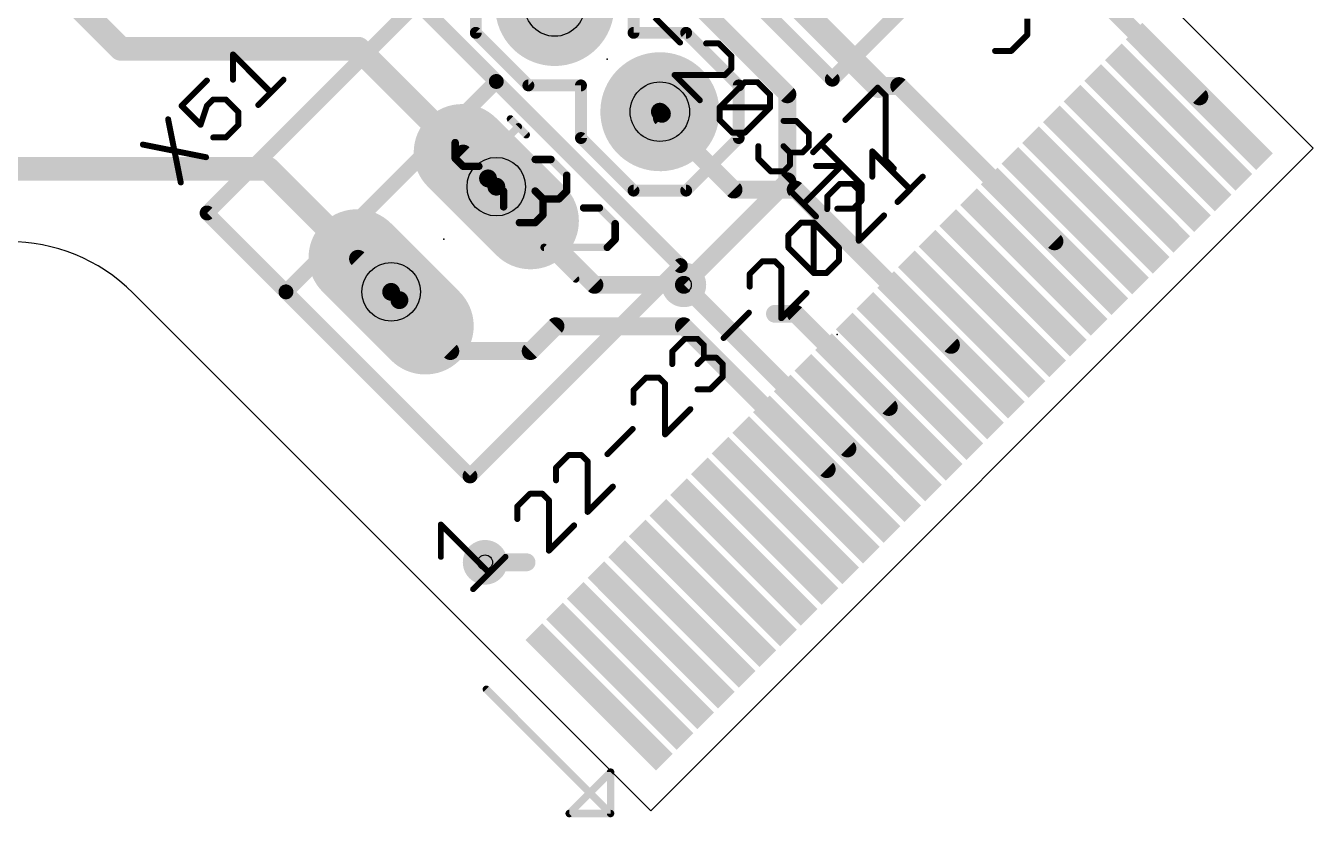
# Model space of a CAD drawing. Extents: x -76 to 580, y -41 to 95.
# Drawn here: x 367.98 to 389.97, y -8.24 to 5.27 of the extents above; entities that cross this region are included whole.
import ezdxf

# ---------------------------------------------------------------- set-up
doc = ezdxf.new("R2010")
doc.units = 0
for name, color, linetype in [('1', 22, 'CONTINUOUS'), ('16', 175, 'CONTINUOUS'), ('17', 82, 'CONTINUOUS'), ('18', 82, 'CONTINUOUS'), ('20', 7, 'CONTINUOUS'), ('21', 32, 'CONTINUOUS'), ('23', 7, 'CONTINUOUS'), ('25', 253, 'CONTINUOUS'), ('27', 253, 'CONTINUOUS'), ('29', 253, 'CONTINUOUS'), ('30', 253, 'CONTINUOUS'), ('31', 253, 'CONTINUOUS'), ('44', 253, 'CONTINUOUS'), ('51', 53, 'CONTINUOUS')]:
    doc.layers.add(name, color=color, linetype=linetype)

# ---------------------------------------------------------------- blocks, each defined once
blk = doc.blocks.new('RECT')
blk.add_solid([(-0.5, -0.5), (0.5, -0.5), (-0.5, 0.5), (0.5, 0.5)])
blk = doc.blocks.new('ROUNDP')
at = {"const_width": 0.5}
blk.add_lwpolyline([(0, -0.25, 1), (0, 0.25, 1), (0, -0.25)], format="xyb", dxfattribs=at)
blk = doc.blocks.new('LONGP100')
at = {"const_width": 1}
blk.add_lwpolyline([(-0.5, 0), (0.5, 0)], dxfattribs=at)
at = {"const_width": 0.5}
for points in [[(-0.5, 0.25, 1), (-0.5, -0.25)], [(0.5, -0.25, 1), (0.5, 0.25)]]:
    blk.add_lwpolyline(points, format="xyb", dxfattribs=at)
blk = doc.blocks.new('ROUNDV')
at = {"const_width": 0.5}
blk.add_lwpolyline([(0, -0.25, 1), (0, 0.25, 1), (0, -0.25)], format="xyb", dxfattribs=at)

msp = doc.modelspace()

# ---------------------------------------------------------------- linework, layer by layer
at = {"layer": '1'}
for points, const_width in [([(382.5448, 4.2426), (376.6758, 10.1116)], 0.4064), ([(369.6047, 4.879), (365.7156, 8.7681)], 0.4064), ([(388.0248, 4.0659), (386.0803, 6.0104)], 0.3048), ([(373.6635, 4.879), (369.6047, 4.879)], 0.4064), ([(375.4525, 3.0901), (373.6635, 4.879)], 0.4064), ([(382.8983, 4.2426), (382.5448, 4.2426)], 0.3048), ([(385.55, 1.591), (382.8983, 4.2426)], 0.3048), ([(378.8466, 3.7689), (378.8112, 3.8042)], 0.3048), ([(378.8466, 3.6982), (378.8466, 3.7689)], 0.3048), ([(380.0699, 2.4749), (378.8466, 3.6982)], 0.3048), ([(375.8768, 2.6658), (375.4525, 3.0901)], 0.3048), ([(372.122, 2.8284), (364.7257, 2.8284)], 0.4064), ([(373.6564, 1.294), (372.122, 2.8284)], 0.4064), ([(376.0182, 2.5244), (375.8768, 2.6658)], 0.3048), ([(377.694, 0.8485), (376.0182, 2.5244)], 0.3048), ([(381.1306, 2.4749), (380.0699, 2.4749)], 0.3048), ([(383.7822, -0.1768), (381.1306, 2.4749)], 0.3048), ([(374.2221, 0.7283), (373.6564, 1.294)], 0.3048), ([(374.2221, 0.7283), (374.3635, 0.5869)], 0.3048), ([(379.2214, 0.8485), (377.694, 0.8485)], 0.3048), ([(382.0144, -1.9445), (379.2214, 0.8485)], 0.3048), ([(375.2333, -0.2828), (374.3635, 0.5869)], 0.3048), ([(381.1306, 0.3536), (380.777, 0.3536)], 0.3048), ([(382.7215, -1.2374), (381.1306, 0.3536)], 0.3048), ([(377.0293, 0.1414), (376.6051, -0.2828)], 0.3048), ([(379.2214, 0.1414), (377.0293, 0.1414)], 0.3048), ([(381.6609, -2.2981), (379.2214, 0.1414)], 0.3048), ([(376.6051, -0.2828), (375.2333, -0.2828)], 0.3048), ([(376.5344, -3.8891), (375.8273, -3.8891)], 0.3048)]:
    msp.add_lwpolyline(points, dxfattribs=dict(at, const_width=const_width))
for points, const_width in [([(369.6047, 4.9806, 1), (369.6047, 4.7774)], 0.2032), ([(373.7353, 4.9509, 1), (373.5917, 4.8072)], 0.2032), ([(373.6635, 4.7774, 1), (373.6635, 4.9806)], 0.2032), ([(369.5329, 4.8072, 1), (369.6766, 4.9509)], 0.2032), ([(382.4729, 4.1708, 1), (382.6166, 4.3145)], 0.2032), ([(382.5448, 4.3188, 1), (382.5448, 4.1664)], 0.1524), ([(382.9522, 4.2965, 1), (382.8444, 4.1888)], 0.1524), ([(382.8983, 4.1664, 1), (382.8983, 4.3188)], 0.1524), ([(387.971, 4.012, 1), (388.0787, 4.1197)], 0.1524), ([(378.8651, 3.8581, 1), (378.7574, 3.7503)], 0.1524), ([(378.9228, 3.7689, 1), (378.7704, 3.7689)], 0.1524), ([(378.9005, 3.752, 1), (378.7927, 3.6443)], 0.1524), ([(378.7704, 3.6982, 1), (378.9228, 3.6982)], 0.1524), ([(378.7927, 3.715, 1), (378.9005, 3.8228)], 0.1524), ([(375.3806, 3.0182, 1), (375.5243, 3.1619)], 0.2032), ([(375.5064, 3.1439, 1), (375.3986, 3.0362)], 0.1524), ([(372.1939, 2.9003, 1), (372.0502, 2.7566)], 0.2032), ([(372.122, 2.7268, 1), (372.122, 2.93)], 0.2032), ([(375.9306, 2.7197, 1), (375.8229, 2.6119)], 0.1524), ([(375.8229, 2.6119, 1), (375.9306, 2.7197)], 0.1524), ([(376.0721, 2.5783, 1), (375.9643, 2.4705)], 0.1524), ([(375.9643, 2.4705, 1), (376.0721, 2.5783)], 0.1524), ([(380.0699, 2.5511, 1), (380.0699, 2.3987)], 0.1524), ([(380.016, 2.421, 1), (380.1238, 2.5288)], 0.1524), ([(381.1844, 2.5288, 1), (381.0767, 2.421)], 0.1524), ([(381.1306, 2.3987, 1), (381.1306, 2.5511)], 0.1524), ([(385.4961, 1.5371, 1), (385.6039, 1.6449)], 0.1524), ([(373.5846, 1.2222, 1), (373.7283, 1.3658)], 0.2032), ([(373.7103, 1.3479, 1), (373.6026, 1.2401)], 0.1524), ([(374.276, 0.7822, 1), (374.1682, 0.6744)], 0.1524), ([(377.694, 0.9247, 1), (377.694, 0.7723)], 0.1524), ([(377.6401, 0.7946, 1), (377.7479, 0.9024)], 0.1524), ([(379.2752, 0.9024, 1), (379.1675, 0.7946)], 0.1524), ([(379.2214, 0.7723, 1), (379.2214, 0.9247)], 0.1524), ([(374.1682, 0.6744, 1), (374.276, 0.7822)], 0.1524), ([(374.4174, 0.6408, 1), (374.3097, 0.533)], 0.1524), ([(374.3097, 0.533, 1), (374.4174, 0.6408)], 0.1524), ([(380.777, 0.4298, 1), (380.777, 0.2774)], 0.1524), ([(381.1844, 0.4074, 1), (381.0767, 0.2997)], 0.1524), ([(381.1306, 0.2774, 1), (381.1306, 0.4298)], 0.1524), ([(377.0293, 0.2176, 1), (377.0293, 0.0652)], 0.1524), ([(377.0832, 0.0875, 1), (376.9755, 0.1953)], 0.1524), ([(379.2752, 0.1953, 1), (379.1675, 0.0875)], 0.1524), ([(379.2214, 0.0652, 1), (379.2214, 0.2176)], 0.1524), ([(375.2333, -0.2066, 1), (375.2333, -0.359)], 0.1524), ([(375.1794, -0.3367, 1), (375.2872, -0.229)], 0.1524), ([(376.5512, -0.229, 1), (376.6589, -0.3367)], 0.1524), ([(376.6051, -0.359, 1), (376.6051, -0.2066)], 0.1524), ([(383.7283, -0.2307, 1), (383.8361, -0.1229)], 0.1524), ([(382.6677, -1.2913, 1), (382.7754, -1.1836)], 0.1524), ([(381.9606, -1.9984, 1), (382.0683, -1.8907)], 0.1524), ([(381.607, -2.352, 1), (381.7148, -2.2442)], 0.1524), ([(375.8273, -3.8129, 1), (375.8273, -3.9653)], 0.1524), ([(376.5344, -3.9653, 1), (376.5344, -3.8129)], 0.1524)]:
    msp.add_lwpolyline(points, format="xyb", dxfattribs=dict(at, const_width=const_width))
at = {"layer": '16', "const_width": 0.3048}
for points in [[(377.6657, 7.4246), (380.9891, 4.1012)], [(380.9891, 4.1012), (380.9891, 2.6163)], [(380.9891, 2.6163), (379.2214, 0.8485)]]:
    msp.add_lwpolyline(points, dxfattribs=at)
at = {"layer": '16', "const_width": 0.1524}
for points in [[(381.0653, 4.1012, 1), (380.9129, 4.1012)], [(380.9352, 4.0473, 1), (381.043, 4.1551)], [(380.9129, 2.6163, 1), (381.0653, 2.6163)], [(381.043, 2.5624, 1), (380.9352, 2.6702)], [(379.1675, 0.9024, 1), (379.2752, 0.7946)]]:
    msp.add_lwpolyline(points, format="xyb", dxfattribs=at)
at = {"layer": '20'}
for p, q in [((387.141, 6.0104), (389.9694, 3.182)), ((389.9694, 3.182), (378.6557, -8.1317)), ((378.6557, -8.1317), (369.8168, 0.7071))]:
    msp.add_line(p, q, dxfattribs=at)
msp.add_arc((367.6955, -1.4142), 3, 45, 135, dxfattribs=at)
at = {"layer": '21'}
for points, const_width in [([(381.7563, 4.3593), (376.3682, 9.7475)], 0.254), ([(384.8994, 7.5024), (381.7563, 4.3593)], 0.254), ([(371.079, 2.0754), (374.6711, 5.6675)], 0.254), ([(374.6711, 5.6675), (376.0182, 4.3204)], 0.254), ([(385.0874, 5.3933), (385.0874, 5.1177)], 0.1016), ([(385.0874, 5.1177), (384.8118, 4.8421)], 0.1016), ([(384.8118, 4.8421), (384.5362, 4.8421)], 0.1016), ([(372.4261, 0.7283), (376.0182, 4.3204)], 0.254), ([(376.0182, 4.3204), (379.1613, 1.1773)], 0.254), ([(372.4261, 0.7283), (371.079, 2.0754)], 0.254), ([(379.1613, 1.1773), (375.5692, -2.4148)], 0.254), ([(375.5692, -2.4148), (372.4261, 0.7283)], 0.254), ([(375.0714, -3.7959), (375.0713, -3.2446)], 0.1016), ([(375.0713, -3.2446), (375.8982, -4.0715)], 0.1016), ([(375.6226, -4.3471), (376.1739, -3.7959)], 0.1016), ([(375.8485, -6.0571), (377.9698, -8.1784)], 0.127), ([(377.9698, -7.4713), (377.2627, -8.1784)], 0.127), ([(377.9698, -8.1784), (377.9698, -7.4713)], 0.127), ([(377.2627, -8.1784), (377.9698, -8.1784)], 0.127)]:
    msp.add_lwpolyline(points, dxfattribs=dict(at, const_width=const_width))
for points, const_width in [([(385.062, 5.1177, 1), (385.1128, 5.1177)], 0.0508), ([(385.1054, 5.0997, 1), (385.0695, 5.1356)], 0.0508), ([(384.5362, 4.8675, 1), (384.5362, 4.8167)], 0.0508), ([(384.7939, 4.86, 1), (384.8298, 4.8241)], 0.0508), ([(384.8118, 4.8167, 1), (384.8118, 4.8675)], 0.0508), ([(376.0631, 4.3653, 1), (375.9733, 4.2755)], 0.127), ([(376.0631, 4.2755, 1), (375.9733, 4.3653)], 0.127), ([(375.9733, 4.2755, 1), (376.0631, 4.3653)], 0.127), ([(381.7114, 4.4042, 1), (381.8012, 4.3144)], 0.127), ([(381.7114, 4.3144, 1), (381.8012, 4.4042)], 0.127), ([(371.1239, 2.1203, 1), (371.0341, 2.0305)], 0.127), ([(371.0341, 2.1203, 1), (371.1239, 2.0305)], 0.127), ([(379.2062, 1.1324, 1), (379.1164, 1.2222)], 0.127), ([(379.1164, 1.1324, 1), (379.2062, 1.2222)], 0.127), ([(372.471, 0.7732, 1), (372.3812, 0.6834)], 0.127), ([(372.3812, 0.7732, 1), (372.471, 0.6834)], 0.127), ([(372.3812, 0.6834, 1), (372.471, 0.7732)], 0.127), ([(375.5243, -2.3699, 1), (375.6141, -2.4597)], 0.127), ([(375.5243, -2.4597, 1), (375.6141, -2.3699)], 0.127), ([(375.0967, -3.2446, 1), (375.046, -3.2446)], 0.0508), ([(375.0893, -3.2267, 1), (375.0534, -3.2626)], 0.0508), ([(375.046, -3.7959, 1), (375.0968, -3.7959)], 0.0508), ([(376.1918, -3.8138, 1), (376.1559, -3.7779)], 0.0508), ([(375.8803, -4.0895, 1), (375.9162, -4.0536)], 0.0508), ([(375.6047, -4.3292, 1), (375.6406, -4.3651)], 0.0508), ([(375.8709, -6.0346, 1), (375.826, -6.0795)], 0.0635), ([(378.0015, -7.4713, 1), (377.938, -7.4713)], 0.0635), ([(377.9922, -7.4937, 1), (377.9473, -7.4488)], 0.0635), ([(377.2627, -8.1466, 1), (377.2627, -8.2101)], 0.0635), ([(377.2402, -8.1559, 1), (377.2851, -8.2008)], 0.0635), ([(377.9473, -8.2008, 1), (377.9922, -8.1559)], 0.0635), ([(377.9698, -8.2101, 1), (377.9698, -8.1466)], 0.0635), ([(377.938, -8.1784, 1), (378.0015, -8.1784)], 0.0635)]:
    msp.add_lwpolyline(points, format="xyb", dxfattribs=dict(at, const_width=const_width))
at = {"layer": '23'}
for p in [(377.9132, 4.7023), (375.1201, 1.6263), (381.8377, 0)]:
    msp.add_point(p, dxfattribs=at)
at = {"layer": '25'}
for points, const_width in [([(371.5216, 4.3506), (371.5216, 4.7821)], 0.1016), ([(371.5216, 4.7821), (372.1687, 4.1349)], 0.1016), ([(371.953, 3.9192), (372.3845, 4.3506)], 0.1016), ([(371.0758, 4.3363), (370.6444, 3.9048)], 0.1016), ([(381.9799, 3.6639), (382.5312, 4.2152)], 0.1016), ([(382.5312, 4.2152), (382.669, 4.0774)], 0.1016), ([(371.0758, 3.9048), (371.1837, 4.0127)], 0.1016), ([(371.1837, 4.0127), (371.3994, 4.0127)], 0.1016), ([(371.3994, 4.0127), (371.6151, 3.797)], 0.1016), ([(382.669, 4.0774), (382.669, 2.9749)], 0.1016), ([(370.6444, 3.9048), (370.968, 3.5813)], 0.1016), ([(370.968, 3.5813), (371.0758, 3.9048)], 0.1016), ([(371.6151, 3.797), (371.6151, 3.5813)], 0.1016), ([(376.2596, 3.6811), (376.5293, 3.4114)], 0.127), ([(370.4143, 3.6748), (370.63, 2.5962)], 0.1016), ([(371.6151, 3.5813), (371.3994, 3.3656)], 0.1016), ([(375.7204, 2.8722), (376.3945, 3.5463)], 0.127), ([(371.3994, 3.3656), (371.1837, 3.3656)], 0.1016), ([(375.3159, 3.2766), (375.3159, 3.007)], 0.127), ([(381.4287, 3.1127), (381.7043, 3.3883)], 0.1016), ([(382.2556, 2.5614), (381.5665, 3.2505)], 0.1016), ([(369.9829, 3.2433), (371.0614, 3.0276)], 0.1016), ([(375.3159, 3.007), (375.4507, 2.8722)], 0.127), ([(375.4507, 2.8722), (375.7204, 2.8722)], 0.127), ([(376.6821, 2.989), (376.9517, 2.989)], 0.127), ([(376.9517, 2.989), (377.2214, 2.7194)], 0.127), ([(382.669, 2.9749), (382.8068, 2.837)], 0.1016), ([(377.2214, 2.7194), (377.2214, 2.4497)], 0.127), ([(376.1428, 2.1801), (376.1428, 2.4497)], 0.127), ([(376.8169, 2.3149), (376.6821, 2.4497)], 0.127), ([(377.2214, 2.4497), (377.0865, 2.3149)], 0.127), ([(382.2556, 2.2858), (382.2556, 2.5614)], 0.1016), ([(376.4124, 1.9105), (376.1428, 2.1801)], 0.127), ([(377.0865, 2.3149), (376.8169, 2.3149)], 0.127), ([(376.8169, 2.3149), (376.8169, 2.0453)], 0.127), ([(377.7786, 2.1621), (377.509, 2.1621)], 0.127), ([(378.0482, 1.8925), (377.7786, 2.1621)], 0.127), ([(381.8421, 2.148), (382.1177, 2.148)], 0.1016), ([(382.1177, 2.148), (382.2556, 2.2858)], 0.1016), ([(376.8169, 2.0453), (376.6821, 1.9105)], 0.127), ([(376.6821, 1.9105), (376.4124, 1.9105)], 0.127), ([(378.0482, 1.6228), (378.0482, 1.8925)], 0.127), ([(377.3741, 0.9488), (376.8349, 1.488)], 0.127), ([(376.8349, 1.488), (377.9134, 1.488)], 0.127), ([(377.9134, 1.488), (378.0482, 1.6228)], 0.127)]:
    msp.add_lwpolyline(points, dxfattribs=dict(at, const_width=const_width))
for points, const_width in [([(371.547, 4.7821, 1), (371.4962, 4.7821)], 0.0508), ([(371.5396, 4.8, 1), (371.5037, 4.7641)], 0.0508), ([(372.4024, 4.3327, 1), (372.3665, 4.3686)], 0.0508), ([(371.0938, 4.3183, 1), (371.0579, 4.3542)], 0.0508), ([(371.4962, 4.3506, 1), (371.547, 4.3506)], 0.0508), ([(372.1508, 4.117, 1), (372.1867, 4.1529)], 0.0508), ([(382.5491, 4.2332, 1), (382.5132, 4.1972)], 0.0508), ([(382.5491, 4.1972, 1), (382.5132, 4.2332)], 0.0508), ([(371.1837, 4.0381, 1), (371.1837, 3.9873)], 0.0508), ([(371.2016, 3.9947, 1), (371.1657, 4.0307)], 0.0508), ([(371.4173, 4.0307, 1), (371.3814, 3.9947)], 0.0508), ([(371.3994, 3.9873, 1), (371.3994, 4.0381)], 0.0508), ([(371.9351, 3.9372, 1), (371.971, 3.9013)], 0.0508), ([(382.6944, 4.0774, 1), (382.6436, 4.0774)], 0.0508), ([(382.651, 4.0594, 1), (382.687, 4.0953)], 0.0508), ([(370.6624, 3.9228, 1), (370.6264, 3.8869)], 0.0508), ([(370.6264, 3.9228, 1), (370.6624, 3.8869)], 0.0508), ([(371.0579, 3.9228, 1), (371.0938, 3.8869)], 0.0508), ([(371.0999, 3.8968, 1), (371.0517, 3.9129)], 0.0508), ([(371.6405, 3.797, 1), (371.5897, 3.797)], 0.0508), ([(371.5971, 3.779, 1), (371.6331, 3.815)], 0.0508), ([(376.2821, 3.7035, 1), (376.2372, 3.6586)], 0.0635), ([(370.4392, 3.6797, 1), (370.3894, 3.6698)], 0.0508), ([(370.9439, 3.5893, 1), (370.9921, 3.5732)], 0.0508), ([(370.95, 3.5633, 1), (370.9859, 3.5992)], 0.0508), ([(371.5897, 3.5813, 1), (371.6405, 3.5813)], 0.0508), ([(371.6331, 3.5633, 1), (371.5971, 3.5992)], 0.0508), ([(376.4169, 3.5238, 1), (376.372, 3.5687)], 0.0635), ([(381.962, 3.6819, 1), (381.9979, 3.646)], 0.0508), ([(371.1837, 3.391, 1), (371.1837, 3.3402)], 0.0508), ([(371.3814, 3.3835, 1), (371.4173, 3.3476)], 0.0508), ([(371.3994, 3.3402, 1), (371.3994, 3.391)], 0.0508), ([(375.3477, 3.2766, 1), (375.2842, 3.2766)], 0.0635), ([(376.5068, 3.389, 1), (376.5517, 3.4339)], 0.0635), ([(381.5844, 3.2685, 1), (381.5485, 3.2325)], 0.0508), ([(381.7223, 3.3703, 1), (381.6863, 3.4063)], 0.0508), ([(369.9879, 3.2682, 1), (369.9779, 3.2184)], 0.0508), ([(381.4107, 3.1306, 1), (381.4466, 3.0947)], 0.0508), ([(371.0565, 3.0027, 1), (371.0664, 3.0525)], 0.0508), ([(375.3384, 3.0294, 1), (375.2935, 2.9845)], 0.0635), ([(375.2842, 3.007, 1), (375.3477, 3.007)], 0.0635), ([(375.4507, 2.9039, 1), (375.4507, 2.8404)], 0.0635), ([(375.4283, 2.8497, 1), (375.4732, 2.8946)], 0.0635), ([(375.6979, 2.8946, 1), (375.7428, 2.8497)], 0.0635), ([(375.7204, 2.8404, 1), (375.7204, 2.9039)], 0.0635), ([(376.6821, 3.0208, 1), (376.6821, 2.9573)], 0.0635), ([(376.9742, 3.0115, 1), (376.9293, 2.9666)], 0.0635), ([(376.9517, 2.9573, 1), (376.9517, 3.0208)], 0.0635), ([(382.687, 2.9928, 1), (382.651, 2.9569)], 0.0508), ([(382.6436, 2.9749, 1), (382.6944, 2.9749)], 0.0508), ([(382.7889, 2.8191, 1), (382.8248, 2.855)], 0.0508), ([(377.2531, 2.7194, 1), (377.1896, 2.7194)], 0.0635), ([(377.1989, 2.6969, 1), (377.2438, 2.7418)], 0.0635), ([(370.6051, 2.5912, 1), (370.6549, 2.6012)], 0.0508), ([(376.1746, 2.4497, 1), (376.1111, 2.4497)], 0.0635), ([(376.7045, 2.4722, 1), (376.6596, 2.4273)], 0.0635), ([(377.1896, 2.4497, 1), (377.2531, 2.4497)], 0.0635), ([(377.2438, 2.4273, 1), (377.1989, 2.4722)], 0.0635), ([(382.281, 2.5614, 1), (382.2302, 2.5614)], 0.0508), ([(382.2376, 2.5435, 1), (382.2735, 2.5794)], 0.0508), ([(376.1653, 2.2026, 1), (376.1203, 2.1577)], 0.0635), ([(376.1111, 2.1801, 1), (376.1746, 2.1801)], 0.0635), ([(376.8169, 2.3467, 1), (376.8169, 2.2832)], 0.0635), ([(376.8486, 2.3149, 1), (376.7851, 2.3149)], 0.0635), ([(376.7944, 2.2925, 1), (376.8393, 2.3374)], 0.0635), ([(377.0641, 2.3374, 1), (377.109, 2.2925)], 0.0635), ([(377.0865, 2.2832, 1), (377.0865, 2.3467)], 0.0635), ([(377.509, 2.1939, 1), (377.509, 2.1304)], 0.0635), ([(377.8011, 2.1846, 1), (377.7561, 2.1397)], 0.0635), ([(377.7786, 2.1304, 1), (377.7786, 2.1939)], 0.0635), ([(381.8421, 2.1734, 1), (381.8421, 2.1226)], 0.0508), ([(382.1177, 2.1226, 1), (382.1177, 2.1734)], 0.0508), ([(382.2302, 2.2858, 1), (382.281, 2.2858)], 0.0508), ([(382.2735, 2.2678, 1), (382.2376, 2.3037)], 0.0508), ([(376.7851, 2.0453, 1), (376.8486, 2.0453)], 0.0635), ([(376.8393, 2.0228, 1), (376.7944, 2.0677)], 0.0635), ([(382.0998, 2.1659, 1), (382.1357, 2.13)], 0.0508), ([(376.4124, 1.9422, 1), (376.4124, 1.8787)], 0.0635), ([(376.39, 1.888, 1), (376.4349, 1.9329)], 0.0635), ([(376.6596, 1.9329, 1), (376.7045, 1.888)], 0.0635), ([(376.6821, 1.8787, 1), (376.6821, 1.9422)], 0.0635), ([(378.08, 1.8925, 1), (378.0165, 1.8925)], 0.0635), ([(378.0258, 1.87, 1), (378.0707, 1.9149)], 0.0635), ([(376.8573, 1.5105, 1), (376.8124, 1.4656)], 0.0635), ([(376.8349, 1.5198, 1), (376.8349, 1.4563)], 0.0635), ([(377.891, 1.5105, 1), (377.9359, 1.4656)], 0.0635), ([(377.9134, 1.4563, 1), (377.9134, 1.5198)], 0.0635), ([(378.0165, 1.6228, 1), (378.08, 1.6228)], 0.0635), ([(378.0707, 1.6004, 1), (378.0258, 1.6453)], 0.0635), ([(377.3517, 0.9263, 1), (377.3966, 0.9712)], 0.0635)]:
    msp.add_lwpolyline(points, format="xyb", dxfattribs=dict(at, const_width=const_width))
at = {"layer": '27', "const_width": 0.1016}
for points in [[(378.7241, 5.4164), (379.1555, 4.985)], [(379.817, 4.9706), (379.6013, 4.9706)], [(380.0327, 4.7549), (379.817, 4.9706)], [(380.0327, 4.5392), (380.0327, 4.7549)], [(379.4935, 3.9999), (379.062, 4.4314)], [(379.062, 4.4314), (379.9249, 4.4314)], [(379.9249, 4.4314), (380.0327, 4.5392)], [(379.8314, 3.8777), (380.2628, 4.3091)], [(380.2628, 4.3091), (380.4785, 4.3091)], [(380.4785, 4.3091), (380.6943, 4.0934)], [(380.6943, 4.0934), (380.6943, 3.8777)], [(379.8314, 3.662), (379.8314, 3.8777)], [(379.8314, 3.8777), (380.6943, 3.8777)], [(380.6943, 3.8777), (380.2628, 3.4463)], [(380.0471, 3.4463), (379.8314, 3.662)], [(380.9243, 3.6476), (381.1401, 3.6476)], [(381.1401, 3.6476), (381.3558, 3.4319)], [(380.2628, 3.4463), (380.0471, 3.4463)], [(381.3558, 3.4319), (381.3558, 3.2162)], [(380.4929, 3.0005), (380.4929, 3.2162)], [(381.0322, 3.1083), (380.9243, 3.2162)], [(381.2479, 3.1083), (381.0322, 3.1083)], [(381.0322, 3.1083), (381.0322, 2.8926)], [(381.3558, 3.2162), (381.2479, 3.1083)], [(382.4384, 2.6951), (382.4384, 3.1265)], [(382.4384, 3.1265), (383.0855, 2.4793)], [(380.7086, 2.7848), (380.4929, 3.0005)], [(381.0322, 2.8926), (380.9243, 2.7848)], [(381.9094, 2.8782), (381.2623, 2.2311)], [(381.478, 2.8782), (381.9094, 2.8782)], [(380.9243, 2.7848), (380.7086, 2.7848)], [(382.8698, 2.2636), (383.3012, 2.6951)], [(381.0466, 2.4468), (381.478, 2.0154)], [(381.8847, 2.5728), (381.669, 2.3571)], [(382.1004, 2.5728), (381.8847, 2.5728)], [(382.2083, 2.465), (382.1004, 2.5728)], [(382.2083, 1.6021), (382.2083, 2.465)], [(381.669, 2.3571), (381.669, 2.1414)], [(382.6397, 2.0335), (382.2083, 1.6021)], [(381.0075, 1.6956), (381.2232, 1.9113)], [(381.2232, 1.9113), (381.4389, 1.9113)], [(381.4389, 1.9113), (381.8703, 1.4799)], [(381.4389, 1.0485), (381.4389, 1.9113)], [(381.0075, 1.4799), (381.0075, 1.6956)], [(381.4389, 1.0485), (381.0075, 1.4799)], [(381.8703, 1.4799), (381.8703, 1.2642)], [(380.5617, 1.2498), (380.346, 1.0341)], [(380.7774, 1.2498), (380.5617, 1.2498)], [(380.8853, 1.1419), (380.7774, 1.2498)], [(380.8853, 0.2791), (380.8853, 1.1419)], [(381.8703, 1.2642), (381.6546, 1.0485)], [(380.346, 1.0341), (380.346, 0.8184)], [(381.6546, 1.0485), (381.4389, 1.0485)], [(381.3167, 0.7105), (380.8853, 0.2791)], [(379.9002, -0.0588), (380.3316, 0.3726)], [(379.023, -0.2889), (379.2387, -0.0732)], [(379.2387, -0.0732), (379.4544, -0.0732)], [(379.4544, -0.0732), (379.5622, -0.1811)], [(379.5622, -0.1811), (379.5622, -0.3968)], [(379.023, -0.5046), (379.023, -0.2889)], [(379.5622, -0.3968), (379.4544, -0.5046)], [(379.5622, -0.3968), (379.7779, -0.3968)], [(379.7779, -0.3968), (379.8858, -0.5046)], [(379.8858, -0.5046), (379.8858, -0.7204)], [(378.5772, -0.7347), (378.3614, -0.9504)], [(378.7929, -0.7347), (378.5772, -0.7347)], [(378.9007, -0.8426), (378.7929, -0.7347)], [(378.9007, -1.7054), (378.9007, -0.8426)], [(379.8858, -0.7204), (379.6701, -0.9361)], [(378.3614, -0.9504), (378.3614, -1.1662)], [(379.6701, -0.9361), (379.4544, -0.9361)], [(379.3321, -1.274), (378.9007, -1.7054)], [(377.9157, -2.0434), (378.3471, -1.612)], [(377.2541, -2.0578), (377.0384, -2.2735)], [(377.4699, -2.0578), (377.2541, -2.0578)], [(377.5777, -2.1656), (377.4699, -2.0578)], [(377.5777, -3.0285), (377.5777, -2.1656)], [(377.0384, -2.2735), (377.0384, -2.4892)], [(378.0091, -2.597), (377.5777, -3.0285)], [(376.5926, -2.7193), (376.3769, -2.935)], [(376.8083, -2.7193), (376.5926, -2.7193)], [(376.9162, -2.8271), (376.8083, -2.7193)], [(376.9162, -3.69), (376.9162, -2.8271)], [(376.3769, -2.935), (376.3769, -3.1507)], [(377.3476, -3.2585), (376.9162, -3.69)]]:
    msp.add_lwpolyline(points, dxfattribs=at)
at = {"layer": '27', "const_width": 0.0508}
for points in [[(379.1376, 4.967, 1), (379.1735, 5.003)], [(379.6013, 4.996, 1), (379.6013, 4.9452)], [(379.835, 4.9886, 1), (379.7991, 4.9527)], [(379.817, 4.9452, 1), (379.817, 4.996)], [(380.0581, 4.7549, 1), (380.0073, 4.7549)], [(380.0148, 4.737, 1), (380.0507, 4.7729)], [(379.062, 4.4568, 1), (379.062, 4.4059)], [(379.08, 4.4493, 1), (379.0441, 4.4134)], [(379.9069, 4.4493, 1), (379.9428, 4.4134)], [(379.9249, 4.4059, 1), (379.9249, 4.4568)], [(380.0073, 4.5392, 1), (380.0581, 4.5392)], [(380.0507, 4.5212, 1), (380.0148, 4.5572)], [(380.2628, 4.3345, 1), (380.2628, 4.2837)], [(380.2808, 4.2911, 1), (380.2449, 4.3271)], [(380.4965, 4.3271, 1), (380.4606, 4.2912)], [(380.4785, 4.2837, 1), (380.4785, 4.3345)], [(379.4755, 3.982, 1), (379.5114, 4.0179)], [(380.7197, 4.0934, 1), (380.6689, 4.0934)], [(380.6763, 4.0754, 1), (380.7122, 4.1114)], [(379.8134, 3.8957, 1), (379.8494, 3.8597)], [(379.8568, 3.8777, 1), (379.806, 3.8777)], [(379.8314, 3.9031, 1), (379.8314, 3.8523)], [(380.6689, 3.8777, 1), (380.7197, 3.8777)], [(380.7122, 3.8597, 1), (380.6763, 3.8957)], [(380.6943, 3.8523, 1), (380.6943, 3.9031)], [(379.8494, 3.6799, 1), (379.8134, 3.644)], [(379.806, 3.662, 1), (379.8568, 3.662)], [(380.9243, 3.673, 1), (380.9243, 3.6222)], [(381.158, 3.6656, 1), (381.1221, 3.6296)], [(381.1401, 3.6222, 1), (381.14, 3.673)], [(380.0471, 3.4717, 1), (380.0471, 3.4209)], [(380.0292, 3.4283, 1), (380.0651, 3.4642)], [(380.2449, 3.4642, 1), (380.2808, 3.4283)], [(380.2628, 3.4209, 1), (380.2628, 3.4717)], [(381.3812, 3.4319, 1), (381.3304, 3.4319)], [(381.3378, 3.4139, 1), (381.3737, 3.4498)], [(380.5183, 3.2162, 1), (380.4675, 3.2162)], [(380.9423, 3.2341, 1), (380.9064, 3.1982)], [(381.0322, 3.1337, 1), (381.0322, 3.0829)], [(381.0576, 3.1083, 1), (381.0068, 3.1083)], [(381.0142, 3.0904, 1), (381.0502, 3.1263)], [(381.2299, 3.1263, 1), (381.2659, 3.0904)], [(381.2479, 3.0829, 1), (381.2479, 3.1337)], [(381.3304, 3.2162, 1), (381.3812, 3.2162)], [(381.3737, 3.1982, 1), (381.3378, 3.2341)], [(382.4638, 3.1265, 1), (382.413, 3.1265)], [(382.4563, 3.1444, 1), (382.4204, 3.1085)], [(380.4675, 3.0005, 1), (380.5183, 3.0005)], [(380.5109, 3.0184, 1), (380.475, 2.9825)], [(381.0068, 2.8926, 1), (381.0576, 2.8926)], [(381.0502, 2.8747, 1), (381.0142, 2.9106)], [(381.478, 2.9036, 1), (381.478, 2.8528)], [(381.9274, 2.8603, 1), (381.8915, 2.8962)], [(381.9094, 2.8528, 1), (381.9094, 2.9036)], [(380.7086, 2.8102, 1), (380.7086, 2.7594)], [(380.6907, 2.7668, 1), (380.7266, 2.8027)], [(380.9064, 2.8027, 1), (380.9423, 2.7668)], [(380.9243, 2.7594, 1), (380.9243, 2.8102)], [(382.413, 2.6951, 1), (382.4638, 2.6951)], [(383.3192, 2.6771, 1), (383.2832, 2.713)], [(381.0645, 2.4648, 1), (381.0286, 2.4289)], [(381.8847, 2.5982, 1), (381.8847, 2.5474)], [(381.9027, 2.5549, 1), (381.8667, 2.5908)], [(382.1184, 2.5908, 1), (382.0825, 2.5549)], [(382.1004, 2.5474, 1), (382.1004, 2.5982)], [(382.2337, 2.465, 1), (382.1829, 2.465)], [(382.1903, 2.447, 1), (382.2262, 2.4829)], [(383.0675, 2.4614, 1), (383.1035, 2.4973)], [(381.2443, 2.2491, 1), (381.2802, 2.2131)], [(381.651, 2.3751, 1), (381.687, 2.3391)], [(381.6944, 2.3571, 1), (381.6436, 2.3571)], [(382.8518, 2.2816, 1), (382.8877, 2.2457)], [(381.46, 1.9974, 1), (381.496, 2.0334)], [(381.6436, 2.1414, 1), (381.6944, 2.1414)], [(382.6577, 2.0156, 1), (382.6217, 2.0515)], [(381.2232, 1.9367, 1), (381.2232, 1.8859)], [(381.2412, 1.8933, 1), (381.2052, 1.9293)], [(381.4569, 1.9293, 1), (381.4209, 1.8933)], [(381.4643, 1.9113, 1), (381.4135, 1.9113)], [(381.4389, 1.8859, 1), (381.4389, 1.9367)], [(380.9895, 1.7136, 1), (381.0254, 1.6776)], [(381.0329, 1.6956, 1), (380.9821, 1.6956)], [(382.1903, 1.6201, 1), (382.2262, 1.5842)], [(382.1829, 1.6021, 1), (382.2337, 1.6021)], [(381.0254, 1.4978, 1), (380.9895, 1.4619)], [(380.9821, 1.4799, 1), (381.0329, 1.4799)], [(381.8957, 1.4799, 1), (381.8449, 1.4799)], [(381.8524, 1.4619, 1), (381.8883, 1.4978)], [(380.5617, 1.2752, 1), (380.5617, 1.2244)], [(380.5796, 1.2318, 1), (380.5437, 1.2678)], [(380.7954, 1.2678, 1), (380.7594, 1.2318)], [(380.7774, 1.2244, 1), (380.7774, 1.2752)], [(380.9107, 1.1419, 1), (380.8599, 1.1419)], [(380.8673, 1.124, 1), (380.9032, 1.1599)], [(381.8449, 1.2642, 1), (381.8957, 1.2642)], [(381.8883, 1.2462, 1), (381.8524, 1.2821)], [(380.328, 1.0521, 1), (380.3639, 1.0161)], [(380.3714, 1.0341, 1), (380.3206, 1.0341)], [(381.4389, 1.0739, 1), (381.4389, 1.0231)], [(381.4135, 1.0485, 1), (381.4643, 1.0485)], [(381.4209, 1.0305, 1), (381.4569, 1.0664)], [(381.6367, 1.0664, 1), (381.6726, 1.0305)], [(381.6546, 1.0231, 1), (381.6546, 1.0739)], [(380.3206, 0.8184, 1), (380.3714, 0.8184)], [(381.3346, 0.6926, 1), (381.2987, 0.7285)], [(380.3496, 0.3546, 1), (380.3136, 0.3905)], [(380.8673, 0.2971, 1), (380.9032, 0.2611)], [(380.8599, 0.2791, 1), (380.9107, 0.2791)], [(379.2387, -0.0478, 1), (379.2387, -0.0986)], [(379.2566, -0.0912, 1), (379.2207, -0.0553)], [(379.4723, -0.0553, 1), (379.4364, -0.0912)], [(379.4544, -0.0986, 1), (379.4544, -0.0478)], [(379.5876, -0.1811, 1), (379.5368, -0.1811)], [(379.5443, -0.199, 1), (379.5802, -0.1631)], [(379.8822, -0.0409, 1), (379.9181, -0.0768)], [(379.0484, -0.2889, 1), (378.9976, -0.2889)], [(379.005, -0.271, 1), (379.0409, -0.3069)], [(379.5622, -0.3714, 1), (379.5622, -0.4222)], [(379.5368, -0.3968, 1), (379.5876, -0.3968)], [(379.5802, -0.4147, 1), (379.5443, -0.3788)], [(379.7959, -0.3788, 1), (379.76, -0.4147)], [(379.7779, -0.4222, 1), (379.7779, -0.3714)], [(378.9976, -0.5046, 1), (379.0484, -0.5046)], [(379.4364, -0.4867, 1), (379.4723, -0.5226)], [(379.9112, -0.5046, 1), (379.8604, -0.5046)], [(379.8678, -0.5226, 1), (379.9038, -0.4867)], [(378.5772, -0.7093, 1), (378.5772, -0.7601)], [(378.5951, -0.7527, 1), (378.5592, -0.7168)], [(378.8108, -0.7168, 1), (378.7749, -0.7527)], [(378.7929, -0.7601, 1), (378.7929, -0.7093)], [(378.9261, -0.8426, 1), (378.8753, -0.8426)], [(378.8828, -0.8605, 1), (378.9187, -0.8246)], [(379.8604, -0.7204, 1), (379.9112, -0.7204)], [(379.9038, -0.7383, 1), (379.8678, -0.7024)], [(378.3868, -0.9504, 1), (378.336, -0.9504)], [(378.3435, -0.9325, 1), (378.3794, -0.9684)], [(379.4544, -0.9107, 1), (379.4544, -0.9615)], [(379.6521, -0.9181, 1), (379.688, -0.954)], [(379.6701, -0.9615, 1), (379.6701, -0.9107)], [(378.3361, -1.1662, 1), (378.3868, -1.1662)], [(379.3501, -1.292, 1), (379.3142, -1.256)], [(378.365, -1.6299, 1), (378.3291, -1.594)], [(378.8753, -1.7054, 1), (378.9261, -1.7054)], [(378.8828, -1.6875, 1), (378.9187, -1.7234)], [(377.2541, -2.0324, 1), (377.2541, -2.0832)], [(377.2721, -2.0757, 1), (377.2362, -2.0398)], [(377.4878, -2.0398, 1), (377.4519, -2.0757)], [(377.4699, -2.0832, 1), (377.4699, -2.0324)], [(377.6031, -2.1656, 1), (377.5523, -2.1656)], [(377.5597, -2.1836, 1), (377.5957, -2.1477)], [(377.8977, -2.0254, 1), (377.9336, -2.0613)], [(377.0638, -2.2735, 1), (377.013, -2.2735)], [(377.0205, -2.2555, 1), (377.0564, -2.2914)], [(377.013, -2.4892, 1), (377.0638, -2.4892)], [(378.0271, -2.615, 1), (377.9912, -2.5791)], [(376.5926, -2.6939, 1), (376.5926, -2.7447)], [(376.6106, -2.7372, 1), (376.5747, -2.7013)], [(376.8263, -2.7013, 1), (376.7904, -2.7372)], [(376.8083, -2.7447, 1), (376.8083, -2.6939)], [(376.9416, -2.8271, 1), (376.8908, -2.8271)], [(376.8982, -2.8451, 1), (376.9342, -2.8092)], [(376.4023, -2.935, 1), (376.3515, -2.935)], [(376.359, -2.917, 1), (376.3949, -2.9529)], [(377.5597, -3.0105, 1), (377.5957, -3.0464)], [(377.5523, -3.0285, 1), (377.6031, -3.0285)], [(376.3515, -3.1507, 1), (376.4023, -3.1507)], [(377.3656, -3.2765, 1), (377.3297, -3.2406)], [(376.8982, -3.672, 1), (376.9342, -3.7079)], [(376.8908, -3.69, 1), (376.9416, -3.69)]]:
    msp.add_lwpolyline(points, format="xyb", dxfattribs=at)
at = {"layer": '44'}
for centre, radius in [((377.0152, 5.6003), 0.508), ((378.8112, 3.8042), 0.508), ((376.0182, 2.5244), 0.5), ((374.2221, 0.7283), 0.5), ((379.2214, 0.8485), 0.127), ((375.8273, -3.8891), 0.127)]:
    msp.add_circle(centre, radius, dxfattribs=at)
at = {"layer": '51', "const_width": 0.2032}
for points in [[(375.6682, 5.1513), (375.6682, 6.0493)], [(378.3622, 6.0493), (378.3622, 5.1513)], [(376.5662, 4.2532), (375.6682, 5.1513)], [(378.3622, 5.1513), (379.2603, 5.1513)], [(379.2603, 5.1513), (380.1583, 4.2532)], [(377.4642, 4.2532), (376.5662, 4.2532)], [(377.4642, 3.3552), (377.4642, 4.2532)], [(380.1583, 3.3552), (380.1583, 4.2532)], [(378.3622, 2.4572), (377.4642, 3.3552)], [(379.2603, 2.4572), (380.1583, 3.3552)], [(378.3622, 2.4572), (379.2603, 2.4572)]]:
    msp.add_lwpolyline(points, dxfattribs=at)
at = {"layer": '51', "const_width": 0.1016}
for points in [[(375.7041, 5.1872, 1), (375.6322, 5.1154)], [(375.6174, 5.1513, 1), (375.719, 5.1513)], [(378.3622, 5.2021, 1), (378.3622, 5.1005)], [(378.3114, 5.1513, 1), (378.413, 5.1513)], [(379.2962, 5.1872, 1), (379.2243, 5.1154)], [(379.2603, 5.1005, 1), (379.2603, 5.2021)], [(376.5662, 4.304, 1), (376.5662, 4.2024)], [(376.5303, 4.2173, 1), (376.6021, 4.2892)], [(377.515, 4.2532, 1), (377.4134, 4.2532)], [(377.4642, 4.2024, 1), (377.4642, 4.304)], [(380.2091, 4.2532, 1), (380.1075, 4.2532)], [(380.1224, 4.2173, 1), (380.1942, 4.2892)], [(377.5001, 3.3911, 1), (377.4283, 3.3193)], [(377.4134, 3.3552, 1), (377.515, 3.3552)], [(380.1075, 3.3552, 1), (380.2091, 3.3552)], [(380.1942, 3.3193, 1), (380.1224, 3.3911)], [(378.3622, 2.508, 1), (378.3622, 2.4064)], [(378.3263, 2.4213, 1), (378.3982, 2.4931)], [(379.2243, 2.4931, 1), (379.2962, 2.4213)], [(379.2603, 2.4064, 1), (379.2603, 2.508)]]:
    msp.add_lwpolyline(points, format="xyb", dxfattribs=at)

# ---------------------------------------------------------------- block references
at = {"layer": '1', "xscale": 0.25, "yscale": 3, "rotation": 45}
for p in [(388.0248, 4.0659), (387.6713, 3.7123), (387.3177, 3.3588), (386.9642, 3.0052), (386.6106, 2.6517), (386.2571, 2.2981), (385.9035, 1.9445), (385.55, 1.591), (385.1964, 1.2374), (384.8429, 0.8839), (384.4893, 0.5303), (384.1358, 0.1768), (383.7822, -0.1768), (383.4286, -0.5303), (383.0751, -0.8839), (382.7215, -1.2374), (382.368, -1.591), (382.0144, -1.9445), (381.6609, -2.2981), (381.3073, -2.6517), (380.9538, -3.0052), (380.6002, -3.3588), (380.2467, -3.7123), (379.8931, -4.0659), (379.5396, -4.4194), (379.186, -4.773), (378.8325, -5.1265), (378.4789, -5.4801), (378.1253, -5.8336), (377.7718, -6.1872)]:
    msp.add_blockref('RECT', p, dxfattribs=at)
at = {"layer": '17'}
for name, p, xscale, yscale, rotation in [('ROUNDP', (377.0152, 5.6003), 1.8796, 1.8796, 225), ('ROUNDP', (377.0152, 5.6003), 1.8796, 1.8796, 225), ('ROUNDP', (378.8112, 3.8042), 1.8796, 1.8796, 225), ('ROUNDP', (378.8112, 3.8042), 1.8796, 1.8796, 225), ('LONGP100', (376.0182, 2.5244), 1.5, 1.5, 135), ('LONGP100', (376.0182, 2.5244), 1.5, 1.5, 135), ('LONGP100', (374.2221, 0.7283), 1.5, 1.5, 135), ('LONGP100', (374.2221, 0.7283), 1.5, 1.5, 135)]:
    msp.add_blockref(name, p, dxfattribs=dict(at, xscale=xscale, yscale=yscale, rotation=rotation))
at = {"layer": '18', "xscale": 0.6096, "yscale": 0.6096}
for p in [(379.2214, 0.8485), (379.2214, 0.8485), (375.8273, -3.8891), (375.8273, -3.8891)]:
    msp.add_blockref('ROUNDV', p, dxfattribs=at)
at = {"layer": '29'}
for name, p, xscale, yscale, rotation in [('ROUNDP', (377.0152, 5.6003), 2.032, 2.032, 225), ('RECT', (388.0248, 4.0659), 0.4024, 3.1524, 45), ('ROUNDP', (378.8112, 3.8042), 2.032, 2.032, 225), ('RECT', (387.6713, 3.7123), 0.4024, 3.1524, 45), ('RECT', (387.3177, 3.3588), 0.4024, 3.1524, 45), ('LONGP100', (376.0182, 2.5244), 1.6524, 1.6524, 135), ('RECT', (386.9642, 3.0052), 0.4024, 3.1524, 45), ('RECT', (386.6106, 2.6517), 0.4024, 3.1524, 45), ('RECT', (386.2571, 2.2981), 0.4024, 3.1524, 45), ('RECT', (385.9035, 1.9445), 0.4024, 3.1524, 45), ('RECT', (385.55, 1.591), 0.4024, 3.1524, 45), ('LONGP100', (374.2221, 0.7283), 1.6524, 1.6524, 135), ('RECT', (385.1964, 1.2374), 0.4024, 3.1524, 45), ('RECT', (384.8429, 0.8839), 0.4024, 3.1524, 45), ('RECT', (384.4893, 0.5303), 0.4024, 3.1524, 45), ('RECT', (384.1358, 0.1768), 0.4024, 3.1524, 45), ('RECT', (383.7822, -0.1768), 0.4024, 3.1524, 45), ('RECT', (383.4286, -0.5303), 0.4024, 3.1524, 45), ('RECT', (383.0751, -0.8839), 0.4024, 3.1524, 45), ('RECT', (382.7215, -1.2374), 0.4024, 3.1524, 45), ('RECT', (382.368, -1.591), 0.4024, 3.1524, 45), ('RECT', (382.0144, -1.9445), 0.4024, 3.1524, 45), ('RECT', (381.6609, -2.2981), 0.4024, 3.1524, 45), ('RECT', (381.3073, -2.6517), 0.4024, 3.1524, 45), ('RECT', (380.9538, -3.0052), 0.4024, 3.1524, 45), ('RECT', (380.6002, -3.3588), 0.4024, 3.1524, 45), ('RECT', (380.2467, -3.7123), 0.4024, 3.1524, 45), ('RECT', (379.8931, -4.0659), 0.4024, 3.1524, 45), ('RECT', (379.5396, -4.4194), 0.4024, 3.1524, 45), ('RECT', (379.186, -4.773), 0.4024, 3.1524, 45), ('RECT', (378.8325, -5.1265), 0.4024, 3.1524, 45), ('RECT', (378.4789, -5.4801), 0.4024, 3.1524, 45), ('RECT', (378.1253, -5.8336), 0.4024, 3.1524, 45), ('RECT', (377.7718, -6.1872), 0.4024, 3.1524, 45)]:
    msp.add_blockref(name, p, dxfattribs=dict(at, xscale=xscale, yscale=yscale, rotation=rotation))
at = {"layer": '29', "xscale": 0.762, "yscale": 0.762}
for p in [(379.2214, 0.8485), (375.8273, -3.8891)]:
    msp.add_blockref('ROUNDV', p, dxfattribs=at)
at = {"layer": '30'}
for name, p, xscale, yscale, rotation in [('ROUNDP', (377.0152, 5.6003), 2.032, 2.032, 225), ('ROUNDP', (378.8112, 3.8042), 2.032, 2.032, 225), ('LONGP100', (376.0182, 2.5244), 1.6524, 1.6524, 135), ('LONGP100', (374.2221, 0.7283), 1.6524, 1.6524, 135)]:
    msp.add_blockref(name, p, dxfattribs=dict(at, xscale=xscale, yscale=yscale, rotation=rotation))
at = {"layer": '30', "xscale": 0.762, "yscale": 0.762}
for p in [(379.2214, 0.8485), (375.8273, -3.8891)]:
    msp.add_blockref('ROUNDV', p, dxfattribs=at)
at = {"layer": '31', "xscale": 0.25, "yscale": 3, "rotation": 45}
for p in [(388.0248, 4.0659), (387.6713, 3.7123), (387.3177, 3.3588), (386.9642, 3.0052), (386.6106, 2.6517), (386.2571, 2.2981), (385.9035, 1.9445), (385.55, 1.591), (385.1964, 1.2374), (384.8429, 0.8839), (384.4893, 0.5303), (384.1358, 0.1768), (383.7822, -0.1768), (383.4286, -0.5303), (383.0751, -0.8839), (382.7215, -1.2374), (382.368, -1.591), (382.0144, -1.9445), (381.6609, -2.2981), (381.3073, -2.6517), (380.9538, -3.0052), (380.6002, -3.3588), (380.2467, -3.7123), (379.8931, -4.0659), (379.5396, -4.4194), (379.186, -4.773), (378.8325, -5.1265), (378.4789, -5.4801), (378.1253, -5.8336), (377.7718, -6.1872)]:
    msp.add_blockref('RECT', p, dxfattribs=at)
at = {"layer": '51', "xscale": 0.508, "yscale": 0.508, "rotation": 135}
for p in [(377.0152, 5.6003), (378.8112, 3.8042)]:
    msp.add_blockref('RECT', p, dxfattribs=at)

doc.saveas('drawing.dxf')
